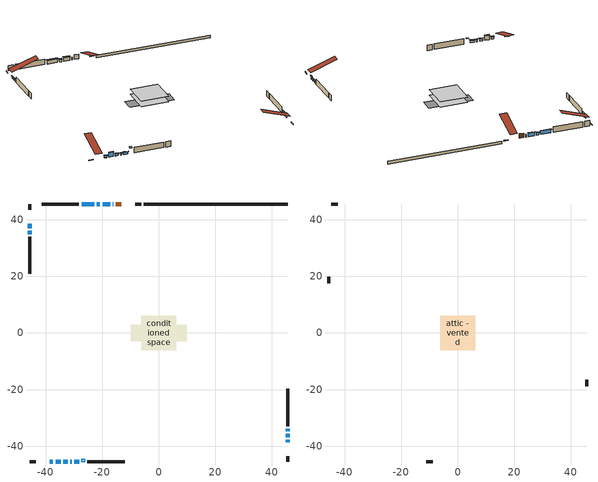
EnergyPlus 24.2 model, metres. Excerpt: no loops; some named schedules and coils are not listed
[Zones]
conditioned space
 floor adiabatic (Floor2 construction): -5.31,-5.31 -5.31,5.31 5.31,5.31 5.31,-5.31 z0.59
 floor adiabatic (AdiabaticFloorConstruction): -6.19,-6.19 -6.19,6.19 6.19,6.19 6.19,-6.19 z0.59
 floor foundation (Slab1 construction): -9.87,-2.86 -9.87,2.86 9.87,2.86 9.87,-2.86 z-0.61
 wall outside (RimJoist1 construction): -6.18,45.65 -8.23,45.65 / -45.65,-45.65 -43.6,-45.65 / -45.65,45.65 -45.65,43.6 / 45.65,-45.65 45.65,-43.6 z0.59:0.89
 wall outside (AdiabaticWallConstruction 1): -13.26,45.65 -15.17,45.65 z0.59:2.62
 wall outside (AdiabaticWallConstruction): -16.1,45.65 -16.31,45.65 z0.59:1.81; -17.23,45.65 -19.87,45.65 z0.59:2.22; -38.58,-45.65 -37.46,-45.65 / -33.77,-45.65 -32.27,-45.65 / -29.91,-45.65 -28.13,-45.65 / 45.65,-36.88 45.65,-35.69 / 45.65,-34.76 45.65,-33.87 z0.59:1.61; -36.53,-45.65 -34.7,-45.65 z0.59:2.62; -31.35,-45.65 -30.83,-45.65 z0.59:1.45; -45.65,38.58 -45.65,37.15 z0.59:1.48; 45.65,-38.58 45.65,-37.81 z0.59:2.06; -45.65,36.23 -45.65,35.03 / -20.8,45.65 -21.92,45.65 z0.59:1.71; -22.85,45.65 -27.32,45.65 z0.59:2.17
 wall outside (Wall1 construction): -28.25,45.65 -41.46,45.65 / -25.31,-45.65 -12.1,-45.65 / -45.65,34.1 -45.65,20.9 / 45.65,-32.94 45.65,-19.74 z0.59:3.03
 wall foundation (FoundationWall1 construction): 45.65,45.65 -5.25,45.65 z-0.61:0.59
 window (WindowConstruction 13): -16.1,45.65 -16.3,45.65 z0.59:1.81
 window (WindowConstruction 5): -17.23,45.65 -19.87,45.65 z0.59:2.21
 window (WindowConstruction 6): -38.58,-45.65 -37.46,-45.65 z0.59:1.6
 window (WindowConstruction 7): -36.53,-45.65 -34.7,-45.65 z0.59:2.62
 window (WindowConstruction 8): -33.77,-45.65 -32.27,-45.65 z0.59:1.6
 window (WindowConstruction 9): -31.35,-45.65 -30.84,-45.65 z0.59:1.45
 window (WindowConstruction 10): -29.91,-45.65 -28.13,-45.65 z0.59:1.6
 window (WindowConstruction 11): -45.65,38.58 -45.65,37.16 z0.59:1.48
 window (WindowConstruction): 45.65,-38.58 45.65,-37.81 z0.59:2.06
 window (WindowConstruction 12): -45.65,36.23 -45.65,35.03 z0.59:1.71
 window (WindowConstruction 1): 45.65,-36.88 45.65,-35.69 z0.59:1.6
 window (WindowConstruction 2): 45.65,-34.76 45.65,-33.87 z0.59:1.6
 window (WindowConstruction 3): -20.8,45.65 -21.92,45.65 z0.59:1.71
 window (WindowConstruction 4): -22.85,45.65 -27.32,45.65 z0.59:2.17
 door (Door): -13.26,45.65 -15.17,45.65 z0.59:2.62
 ceiling adiabatic (AdiabaticFloorConstruction): 6.19,-6.19 6.19,6.19 -6.19,6.19 -6.19,-6.19 z0.59
 roof outside (AdiabaticRoofConstruction): -26.24,-45.65,3.03 -26.24,-44.74,3.33 -27.2,-44.74,3.33 -27.2,-45.65,3.03
 skylight (SkylightConstruction): -26.24,-45.65,3.03 -26.24,-44.74,3.33 -27.2,-44.74,3.33 -27.2,-45.65,3.03
attic - vented
 floor to conditioned space (Floor1 construction Reversed): -6.17,-6.17 -6.17,6.17 6.17,6.17 6.17,-6.17 z3.03
 wall outside (Wall2 construction): -42.39,45.65 -44.72,45.65 / -11.17,-45.65 -8.84,-45.65 / -45.65,19.97 -45.65,17.63 / 45.65,-18.81 45.65,-16.47 z0.59:3.03
 roof outside (Roof1 construction): -12.33,45.65,3.03 -12.33,33.63,7.04 -9.16,33.63,7.04 -9.16,45.65,3.03; -39.5,-45.65,3.03 -39.5,-33.63,7.04 -42.67,-33.63,7.04 -42.67,-45.65,3.03; -45.65,39.5,3.03 -33.63,39.5,7.04 -33.63,42.67,7.04 -45.65,42.67,3.03; 45.65,-39.5,3.03 33.63,-39.5,7.04 33.63,-42.67,7.04 45.65,-42.67,3.03
shading: -20.07,45.65 -17.03,45.65 -17.03,46.06 -20.07,46.06 z2.42; -37.26,-45.65 -38.78,-45.65 -38.78,-46.06 -37.26,-46.06 z1.81; -34.5,-45.65 -36.73,-45.65 -36.73,-46.06 -34.5,-46.06 z2.82; -32.07,-45.65 -33.97,-45.65 -33.97,-46.06 -32.07,-46.06 z1.81; -30.63,-45.65 -31.55,-45.65 -31.55,-46.06 -30.63,-46.06 z1.65; -27.93,-45.65 -30.11,-45.65 -30.11,-46.06 -27.93,-46.06 z1.81; -45.65,36.95 -45.65,38.78 -46.06,38.78 -46.06,36.95 z1.68; 45.65,-37.61 45.65,-38.78 46.06,-38.78 46.06,-37.61 z2.26; -45.65,34.83 -45.65,36.43 -46.06,36.43 -46.06,34.83 z1.91; 45.65,-35.49 45.65,-37.08 46.06,-37.08 46.06,-35.49 z1.81; 45.65,-33.67 45.65,-34.96 46.06,-34.96 46.06,-33.67 z1.81; -22.12,45.65 -20.6,45.65 -20.6,46.06 -22.12,46.06 z1.91; -27.52,45.65 -22.65,45.65 -22.65,46.06 -27.52,46.06 z2.37
[Building]
Building 1: Terrain=Suburbs
[Site:Location]
Comox AP_BC: Latitude {deg}=49.72; Longitude {deg}=-124.9; Time Zone {hr}=-8; Elevation {m}=26; Keep Site Location Information=Yes
[Site:GroundTemperature:Shallow]
7.68431, 6.60511, 6.51868, 7.03082, 9.08677, 11.1331, 12.9072, 14.0311, 14.1265, 13.2125, 11.4836, 9.50004
[Site:WaterMainsTemperature]
Calculation Method=Schedule; Temperature Schedule=mains temperature schedule
[Material] Roughness=Rough; Thermal Absorptance=0.9
Name | Thickness {m} | Conductivity {W/m-K} | Density {kg/m3} | Specific Heat {J/kg-K} | Solar Absorptance | Visible Absorptance
asphalt or fiberglass shingles | 0.00635 | 0.162714 | 1121.4 | 1465.45 | 0.4 | 0.4
asphalt or fiberglass shingles 1 | 0.00635 | 0.162714 | 1121.4 | 1465.45 | 0.7 | 0.7
ceiling loosefill ins | 0.0846667 | 0.0480833 | 16.02 | 1046.75 | 0.7 | 0.7
ceiling stud and cavity | 0.1397 | 0.104666 | 65.682 | 1177.47 | 0.7 | 0.7
concrete 4.0 in. | 0.1016 | 1.803125 | 2242.8 | 837.4 | 0.7 | 0.7
concrete 8.0 in. | 0.2032 | 1.803125 | 2242.8 | 837.4 | 0.7 | 0.7
door material | 0.04445 | 0.053851 | 512.64 | 1214.23 | 0.7 | 0.7
exterior vertical ins | 0.0261155 | 0.029427 | 32.04 | 1214.23 | 0.7 | 0.7
floor covering | 0.0127 | 9.015625 | 54.468 | 1339.84 | 0.6 | 0.6
floor covering 1 | 0.0127 | 0.0433444 | 54.468 | 1339.84 | 0.6 | 0.6
floor rigid ins; roof rigid ins; wall rigid ins 1 | 0.512978 | 0.029427 | 32.04 | 1214.23 | 0.7 | 0.7
floor stud and cavity | 0.0889 | 0.340671 | 50.32683 | 1063.81 | 0.7 | 0.7
floor stud and cavity 1 | 0.1397 | 1.75129 | 37.0049 | 1207.88 | 0.7 | 0.7
furniture material conditioned space 1 | 0.1524 | 0.115458 | 640.8 | 1214.23 | 0.6 | 0.6
gypsum board | 0.0127 | 0.160291 | 801 | 837.4 | 0.6 | 0.6
gypsum board 1 | 0.0127 | 0.160291 | 801 | 837.4 | 0.7 | 0.7
osb sheathing 0.5 in. | 0.0127 | 0.115458 | 512.64 | 1214.23 | 0.7 | 0.7
osb sheathing 0.75 in. | 0.01905 | 0.115458 | 512.64 | 1214.23 | 0.7 | 0.7
rim joist stud and cavity | 0.0508 | 24.0425 | 6.31874 | 1174.65 | 0.6 | 0.6
roof stud and cavity | 0.18415 | 1.78685 | 37.0049 | 1207.88 | 0.6 | 0.6
wall rigid ins | 0.051816 | 0.029427 | 32.04 | 1214.23 | 0.7 | 0.7
wall stud and cavity | 0.1397 | 0.21101 | 139.0536 | 1170.24 | 0.7 | 0.7
wall stud and cavity 1 | 0.0889 | 6.9971 | 50.32683 | 1063.81 | 0.6 | 0.6
wall stud and cavity 2 | 0.0889 | 0.380278 | 52.3479 | 1209.89 | 0.7 | 0.7
wall stud and cavity 3 | 0.0889 | 0.391764 | 83.0341 | 1211.67 | 0.7 | 0.7
wood siding | 0.0254 | 0.102417 | 544.68 | 1172.36 | 0.4 | 0.4
wood siding 1 | 0.00254 | 0.102417 | 544.68 | 1172.36 | 0.4 | 0.4
wood siding 2; wood siding 3; wood siding 4 | 0.0254 | 0.102417 | 544.68 | 1172.36 | 0.7 | 0.7
[WindowMaterial:SimpleGlazingSystem]
Name | U-Factor {W/m2-K} | Solar Heat Gain Coefficient
SkylightMaterial | 3.33851 | 0.6711
WindowMaterial | 4.51855 | 0.63
WindowMaterial 1 | 4.584985 | 0.66
WindowMaterial 10 | 4.269856 | 0.68
WindowMaterial 11 | 5.20275 | 0.63
WindowMaterial 12 | 4.52082 | 0.66
WindowMaterial 13 | 3.026374 | 0.54
WindowMaterial 2 | 4.851851 | 0.65
WindowMaterial 3 | 4.58669 | 0.66
WindowMaterial 4 | 3.614047 | 0.7
WindowMaterial 5 | 2.2042 | 0.56
WindowMaterial 6 | 4.23181 | 0.65
WindowMaterial 7 | 4.21762 | 0.68
WindowMaterial 8 | 4.38966 | 0.67
WindowMaterial 9 | 5.20843 | 0.62
[Construction]
AdiabaticFloorConstruction: floor stud and cavity 1, floor rigid ins, osb sheathing 0.75 in., floor covering 1
AdiabaticRoofConstruction: asphalt or fiberglass shingles 1, roof rigid ins, osb sheathing 0.75 in., roof stud and cavity
AdiabaticWallConstruction: wood siding 3, wall rigid ins 1, wall stud and cavity 2, gypsum board
AdiabaticWallConstruction 1: wood siding 4, wall rigid ins 1, wall stud and cavity 2, gypsum board
Door: door material
Floor1 construction Reversed: gypsum board, ceiling stud and cavity, ceiling loosefill ins
Floor2 construction: floor stud and cavity, floor covering
FoundationWall1 construction: concrete 8.0 in., gypsum board 1
furniture construction conditioned space 1: furniture material conditioned space 1
PartitionWallConstruction: gypsum board, wall stud and cavity 3, gypsum board
RimJoist1 construction: wood siding 2, rim joist stud and cavity
Roof1 construction: asphalt or fiberglass shingles
SkylightConstruction: SkylightMaterial
Slab1 construction: concrete 4.0 in.
Wall1 construction: wood siding, wall rigid ins, osb sheathing 0.5 in., wall stud and cavity, gypsum board
Wall2 construction: wood siding 1, wall stud and cavity 1
WindowConstruction: WindowMaterial
WindowConstruction 1: WindowMaterial 1
WindowConstruction 10: WindowMaterial 10
WindowConstruction 11: WindowMaterial 11
WindowConstruction 12: WindowMaterial 12
WindowConstruction 13: WindowMaterial 13
WindowConstruction 2: WindowMaterial 2
WindowConstruction 3: WindowMaterial 3
WindowConstruction 4: WindowMaterial 4
WindowConstruction 5: WindowMaterial 5
WindowConstruction 6: WindowMaterial 6
WindowConstruction 7: WindowMaterial 7
WindowConstruction 8: WindowMaterial 8
WindowConstruction 9: WindowMaterial 9
[Zone] Multiplier=1; Part of Total Floor Area=Yes
Name | Volume {m3}
attic - vented | 99.9394
conditioned space | 592.2
[Space]
Name | Zone | Volume {m3}
attic - vented 1 | attic - vented | 99.9394
conditioned space 1 | conditioned space | 592.2
[ZoneInfiltration:EffectiveLeakageArea]
infil attic - vented 1: Zone or Space=attic - vented 1; Schedule=Always On Discrete; Effective Air Leakage Area {cm2}=6525.9; Stack Coefficient=0.000448199; Wind Coefficient=1.43039e-05
[ZoneMixing]
whole house fan mix: Zone or Space=attic - vented; Schedule=Always On Continuous; Design Flow Rate Calculation Method=Flow/Zone; Design Flow Rate {m3/s}=0; Source Zone or Space=conditioned space
[SurfaceProperty:ExposedFoundationPerimeter]
Slab1: Exposed Perimeter Calculation Method=TotalExposedPerimeter; Total Exposed Perimeter {m}=50.903
[InternalMass] Zone or ZoneList=conditioned space; Space or SpaceList=conditioned space 1
Name | Construction | Surface Area {m2}
furniture mass conditioned space 1 | furniture construction conditioned space 1 | 151.592
partition wall mass | PartitionWallConstruction | 266.1
[Lights]
interior lighting: Zone or ZoneList or Space or SpaceList=conditioned space 1; Schedule=interior lighting schedule; Design Level Calculation Method=LightingLevel; Lighting Level {W}=343.2; Return Air Fraction=0; Fraction Radiant=0.6; Fraction Visible=0.2; Fraction Replaceable=1
[People]
occupants: Zone or ZoneList or Space or SpaceList=conditioned space 1; Number of People Schedule=occupants schedule; Number of People Calculation Method=People; Number of People=3; Fraction Radiant=0.314171; Sensible Heat Fraction=0.56303; Activity Level Schedule=occupants activity schedule; Carbon Dioxide Generation Rate {m3/s-W}=0; Enable ASHRAE 55 Comfort Warnings=No; Mean Radiant Temperature Calculation Type=EnclosureAveraged
[ElectricEquipment] Zone or ZoneList or Space or SpaceList=conditioned space 1; Design Level Calculation Method=EquipmentLevel
Name | Schedule | Design Level {W} | Fraction Latent | Fraction Radiant | Fraction Lost
clothes dryer | clothes dryer schedule | 140.772 | 0.015 | 0.081 | 0.85
clothes washer | clothes washer schedule | 32.1985 | 0.03 | 0.162 | 0.7
cooking range | cooking range schedule | 215.147 | 0.08 | 0.432 | 0.2
dishwasher | dishwasher schedule | 66.8632 | 0.3 | 0.18 | 0.4
fridge | fridge schedule | 72.9452 | 0 | 0.6 | 0
mech vent bath fan 0 | mech vent bath fan 0 schedule | 50.2 | 0 | 0 | 1
mech vent bath fan 1 | mech vent bath fan 1 schedule | 50.2 | 0 | 0 | 1
mech vent house fan | mech vent house fan schedule | 0 | 0 | 0 | 1
mech vent house fan cfis | mech vent house fan cfis schedule | 0 | 0 | 0 | 0
mech vent range fan 0 | mech vent range fan 0 schedule | 57 | 0 | 0 | 1
misc plug loads | misc plug loads schedule | 494.7 | 0.045 | 0.513 | 0.1
whole house fan | Always On Discrete | 0 | 0 | 0 | 1
[OtherEquipment] Zone or ZoneList or Space or SpaceList=conditioned space 1; Design Level Calculation Method=EquipmentLevel
Name | Fuel Type | Schedule | Design Level {W} | Fraction Latent | Fraction Radiant | Fraction Lost
clothes dryer 1 | Electricity | clothes dryer schedule | 0 | 0.015 | 0.081 | 0.85
cooking range 1 | Electricity | cooking range schedule | 0 | 0.08 | 0.432 | 0.2
general water use latent | None | general water use schedule | 62.594 | 1 | 0 | 0
general water use sensible | None | general water use schedule | -61.6891 | 0 | 0.6 | 0
mech vent house fan latent load | None | Always On Discrete | 0 | 1 | 0 | 0
mech vent house fan sensible load | None | Always On Discrete | 0 | 0 | 0 | 0
water heater energy adjustment1 | Electricity | Always On Discrete | 0.01 | 0 | 0 | 1
[ZoneInfiltration:DesignFlowRate] Zone or ZoneList or Space or SpaceList=conditioned space 1; Schedule=Always On Discrete; Design Flow Rate Calculation Method=Flow/Zone; Design Flow Rate {m3/s}=0
infil flow; natural vent flow; whole house fan flow
[ZoneControl:Thermostat]
conditioned space Thermostat: Zone or ZoneList=conditioned space; Control Type Schedule=conditioned space Thermostat Schedule; Control 1=conditioned space temperature setpoint; Temperature Difference Between Cutout And Setpoint {deltaC}=0
[ThermostatSetpoint:DualSetpoint]
conditioned space temperature setpoint: Heating Setpoint Temperature Schedule=heating setpoint; Cooling Setpoint Temperature Schedule=cooling setpoint
[AirLoopHVAC:UnitarySystem]
unit heater unitary system: Control Type=Load; Controlling Zone or Thermostat Location=conditioned space; Dehumidification Control Type=None; Availability Schedule=Always On Discrete; Supply Fan=unit heater supply fan; Fan Placement=BlowThrough; Supply Air Fan Operating Mode Schedule=unit heater auto fan schedule; Heating Coil=unit heater htg coil; DX Heating Coil Sizing Ratio=1; Use DOAS DX Cooling Coil=No; Minimum Supply Air Temperature {C}=2; Latent Load Control=SensibleOnlyLoadControl; Cooling Supply Air Flow Rate Method=None; Heating Supply Air Flow Rate Method=SupplyAirFlowRate; Heating Supply Air Flow Rate {m3/s}=0.00141584; No Load Supply Air Flow Rate Method=SupplyAirFlowRate; No Load Supply Air Flow Rate {m3/s}=0; No Load Supply Air Flow Rate Control Set To Low Speed=Yes; Maximum Supply Air Temperature {C}=48.8889; Maximum Outdoor Dry-Bulb Temperature for Supplemental Heater Operation {C}=21; Ancillary On-Cycle Electric Power {W}=0; Ancillary Off-Cycle Electric Power {W}=0
[Zone equipment]
conditioned space: electric baseboard, unit heater unitary system
[Foundation:Kiva]
Foundation Kiva 1: Initial Indoor Air Temperature {C}=18; Wall Height Above Grade {m}=0.590001; Wall Depth Below Slab {m}=0.2032; Custom Block Material Name 1=exterior vertical ins; Custom Block Depth 1 {m}=1.2; Custom Block X Position 1 {m}=0.2159; Custom Block Z Position 1 {m}=0
[Foundation:Kiva:Settings]
Soil Conductivity {W/m-K}=0.849921; Soil Density {kg/m3}=1842.3; Soil Specific Heat {J/kg-K}=418.7; Ground Solar Absorptivity=0.9; Ground Thermal Absorptivity=0.9; Ground Surface Roughness {m}=0.03; Far-Field Width {m}=40; Deep-Ground Boundary Condition=ZeroFlux; Deep-Ground Depth {m}=40; Minimum Cell Dimension {m}=0.2; Maximum Cell Growth Coefficient=3; Simulation Timestep=Timestep
[Exterior:Lights]
exterior lighting: Schedule=exterior lighting schedule; Design Level {W}=75.6
[EnergyManagementSystem:Sensor] Output:Variable or Output:Meter Index Key=conditioned space
Name | Output:Variable or Output:Meter
conditioned_space_clg_unmet_s | Zone Cooling Setpoint Not Met Time
conditioned_space_htg_unmet_s | Zone Heating Setpoint Not Met Time
fridge_tin_s; tin_s; tin_s_1 | Zone Mean Air Temperature
tout_s | Zone Outdoor Air Drybulb Temperature
win_s | Zone Air Humidity Ratio
[Schedule:Constant]
Name | Hourly Value
Always On Continuous; mech vent house fan schedule; mech vent house fan cfis schedule; Always On Discrete | 1
occupants activity schedule | 117.228
fridge schedule; unit heater auto fan schedule | 0
[Schedule:Week:Daily]
interior lighting schedule Week Rule - Jan1-Jan27: interior lighting schedule day, interior lighting schedule day, interior lighting schedule day, interior lighting schedule day, interior lighting schedule day, interior lighting schedule day, interior lighting schedule day, interior lighting schedule default day, interior lighting schedule default day, interior lighting schedule default day, interior lighting schedule default day, interior lighting schedule default day
interior lighting schedule Week Rule - Jan28-Feb3: interior lighting schedule day, interior lighting schedule day, interior lighting schedule day, interior lighting schedule day, interior lighting schedule day 1, interior lighting schedule day 1, interior lighting schedule day 1, interior lighting schedule default day, interior lighting schedule default day, interior lighting schedule default day, interior lighting schedule default day, interior lighting schedule default day
interior lighting schedule Week Rule - Feb4-Feb24: interior lighting schedule day 1, interior lighting schedule day 1, interior lighting schedule day 1, interior lighting schedule day 1, interior lighting schedule day 1, interior lighting schedule day 1, interior lighting schedule day 1, interior lighting schedule default day, interior lighting schedule default day, interior lighting schedule default day, interior lighting schedule default day, interior lighting schedule default day
interior lighting schedule Week Rule - Feb25-Mar3: interior lighting schedule day 1, interior lighting schedule day 1, interior lighting schedule day 1, interior lighting schedule day 1, interior lighting schedule day 2, interior lighting schedule day 2, interior lighting schedule day 2, interior lighting schedule default day, interior lighting schedule default day, interior lighting schedule default day, interior lighting schedule default day, interior lighting schedule default day
interior lighting schedule Week Rule - Mar4-Mar31: interior lighting schedule day 2, interior lighting schedule day 2, interior lighting schedule day 2, interior lighting schedule day 2, interior lighting schedule day 2, interior lighting schedule day 2, interior lighting schedule day 2, interior lighting schedule default day, interior lighting schedule default day, interior lighting schedule default day, interior lighting schedule default day, interior lighting schedule default day
interior lighting schedule Week Rule - Apr1-Apr28: interior lighting schedule day 3, interior lighting schedule day 3, interior lighting schedule day 3, interior lighting schedule day 3, interior lighting schedule day 3, interior lighting schedule day 3, interior lighting schedule day 3, interior lighting schedule default day, interior lighting schedule default day, interior lighting schedule default day, interior lighting schedule default day, interior lighting schedule default day
interior lighting schedule Week Rule - Apr29-May5: interior lighting schedule day 3, interior lighting schedule day 3, interior lighting schedule day 4, interior lighting schedule day 4, interior lighting schedule day 4, interior lighting schedule day 4, interior lighting schedule day 4, interior lighting schedule default day, interior lighting schedule default day, interior lighting schedule default day, interior lighting schedule default day, interior lighting schedule default day
interior lighting schedule Week Rule - May6-May26: interior lighting schedule day 4, interior lighting schedule day 4, interior lighting schedule day 4, interior lighting schedule day 4, interior lighting schedule day 4, interior lighting schedule day 4, interior lighting schedule day 4, interior lighting schedule default day, interior lighting schedule default day, interior lighting schedule default day, interior lighting schedule default day, interior lighting schedule default day
interior lighting schedule Week Rule - May27-Jun2: interior lighting schedule day 4, interior lighting schedule day 4, interior lighting schedule day 4, interior lighting schedule day 4, interior lighting schedule day 4, interior lighting schedule day 5, interior lighting schedule day 5, interior lighting schedule default day, interior lighting schedule default day, interior lighting schedule default day, interior lighting schedule default day, interior lighting schedule default day
interior lighting schedule Week Rule - Jun3-Jun30: interior lighting schedule day 5, interior lighting schedule day 5, interior lighting schedule day 5, interior lighting schedule day 5, interior lighting schedule day 5, interior lighting schedule day 5, interior lighting schedule day 5, interior lighting schedule default day, interior lighting schedule default day, interior lighting schedule default day, interior lighting schedule default day, interior lighting schedule default day
interior lighting schedule Week Rule - Jul1-Jul28: interior lighting schedule day 6, interior lighting schedule day 6, interior lighting schedule day 6, interior lighting schedule day 6, interior lighting schedule day 6, interior lighting schedule day 6, interior lighting schedule day 6, interior lighting schedule default day, interior lighting schedule default day, interior lighting schedule default day, interior lighting schedule default day, interior lighting schedule default day
interior lighting schedule Week Rule - Jul29-Aug4: interior lighting schedule day 6, interior lighting schedule day 6, interior lighting schedule day 6, interior lighting schedule day 7, interior lighting schedule day 7, interior lighting schedule day 7, interior lighting schedule day 7, interior lighting schedule default day, interior lighting schedule default day, interior lighting schedule default day, interior lighting schedule default day, interior lighting schedule default day
interior lighting schedule Week Rule - Aug5-Aug25: interior lighting schedule day 7, interior lighting schedule day 7, interior lighting schedule day 7, interior lighting schedule day 7, interior lighting schedule day 7, interior lighting schedule day 7, interior lighting schedule day 7, interior lighting schedule default day, interior lighting schedule default day, interior lighting schedule default day, interior lighting schedule default day, interior lighting schedule default day
interior lighting schedule Week Rule - Aug26-Sep1: interior lighting schedule day 7, interior lighting schedule day 7, interior lighting schedule day 7, interior lighting schedule day 7, interior lighting schedule day 7, interior lighting schedule day 7, interior lighting schedule day 8, interior lighting schedule default day, interior lighting schedule default day, interior lighting schedule default day, interior lighting schedule default day, interior lighting schedule default day
interior lighting schedule Week Rule - Sep2-Sep29: interior lighting schedule day 8, interior lighting schedule day 8, interior lighting schedule day 8, interior lighting schedule day 8, interior lighting schedule day 8, interior lighting schedule day 8, interior lighting schedule day 8, interior lighting schedule default day, interior lighting schedule default day, interior lighting schedule default day, interior lighting schedule default day, interior lighting schedule default day
interior lighting schedule Week Rule - Sep30-Oct6: interior lighting schedule day 8, interior lighting schedule day 9, interior lighting schedule day 9, interior lighting schedule day 9, interior lighting schedule day 9, interior lighting schedule day 9, interior lighting schedule day 9, interior lighting schedule default day, interior lighting schedule default day, interior lighting schedule default day, interior lighting schedule default day, interior lighting schedule default day
interior lighting schedule Week Rule - Oct7-Oct27: interior lighting schedule day 9, interior lighting schedule day 9, interior lighting schedule day 9, interior lighting schedule day 9, interior lighting schedule day 9, interior lighting schedule day 9, interior lighting schedule day 9, interior lighting schedule default day, interior lighting schedule default day, interior lighting schedule default day, interior lighting schedule default day, interior lighting schedule default day
interior lighting schedule Week Rule - Oct28-Nov3: interior lighting schedule day 9, interior lighting schedule day 9, interior lighting schedule day 9, interior lighting schedule day 9, interior lighting schedule day 10, interior lighting schedule day 10, interior lighting schedule day 10, interior lighting schedule default day, interior lighting schedule default day, interior lighting schedule default day, interior lighting schedule default day, interior lighting schedule default day
interior lighting schedule Week Rule - Nov4-Nov24: interior lighting schedule day 10, interior lighting schedule day 10, interior lighting schedule day 10, interior lighting schedule day 10, interior lighting schedule day 10, interior lighting schedule day 10, interior lighting schedule day 10, interior lighting schedule default day, interior lighting schedule default day, interior lighting schedule default day, interior lighting schedule default day, interior lighting schedule default day
interior lighting schedule Week Rule - Nov25-Dec1: interior lighting schedule day 10, interior lighting schedule day 10, interior lighting schedule day 10, interior lighting schedule day 10, interior lighting schedule day 10, interior lighting schedule day 10, interior lighting schedule day 11, interior lighting schedule default day, interior lighting schedule default day, interior lighting schedule default day, interior lighting schedule default day, interior lighting schedule default day
interior lighting schedule Week Rule - Dec2-Dec31: interior lighting schedule day 11, interior lighting schedule day 11, interior lighting schedule day 11, interior lighting schedule day 11, interior lighting schedule day 11, interior lighting schedule day 11, interior lighting schedule day 11, interior lighting schedule default day, interior lighting schedule default day, interior lighting schedule default day, interior lighting schedule default day, interior lighting schedule default day
occupants schedule Week Rule - Jan1-Dec31: occupants schedule day, occupants schedule day, occupants schedule day, occupants schedule day, occupants schedule day, occupants schedule day, occupants schedule day, occupants schedule default day, occupants schedule default day, occupants schedule default day, occupants schedule default day, occupants schedule default day
clothes dryer schedule Week Rule - Jan1-Dec31: clothes dryer schedule day, clothes dryer schedule day, clothes dryer schedule day, clothes dryer schedule day, clothes dryer schedule day, clothes dryer schedule day, clothes dryer schedule day, clothes dryer schedule default day, clothes dryer schedule default day, clothes dryer schedule default day, clothes dryer schedule default day, clothes dryer schedule default day
clothes washer schedule Week Rule - Jan1-Dec31: clothes washer schedule day, clothes washer schedule day, clothes washer schedule day, clothes washer schedule day, clothes washer schedule day, clothes washer schedule day, clothes washer schedule day, clothes washer schedule default day, clothes washer schedule default day, clothes washer schedule default day, clothes washer schedule default day, clothes washer schedule default day
cooking range schedule Week Rule - Jan1-Dec31: cooking range schedule day, cooking range schedule day, cooking range schedule day, cooking range schedule day, cooking range schedule day, cooking range schedule day, cooking range schedule day, cooking range schedule default day, cooking range schedule default day, cooking range schedule default day, cooking range schedule default day, cooking range schedule default day
dishwasher schedule Week Rule - Jan1-Dec31: dishwasher schedule day, dishwasher schedule day, dishwasher schedule day, dishwasher schedule day, dishwasher schedule day, dishwasher schedule day, dishwasher schedule day, dishwasher schedule default day, dishwasher schedule default day, dishwasher schedule default day, dishwasher schedule default day, dishwasher schedule default day
mech vent bath fan 0 schedule Week Rule - Jan1-Dec31: mech vent bath fan 0 schedule day, mech vent bath fan 0 schedule day, mech vent bath fan 0 schedule day, mech vent bath fan 0 schedule day, mech vent bath fan 0 schedule day, mech vent bath fan 0 schedule day, mech vent bath fan 0 schedule day, mech vent bath fan 0 schedule default day, mech vent bath fan 0 schedule default day, mech vent bath fan 0 schedule default day, mech vent bath fan 0 schedule default day, mech vent bath fan 0 schedule default day
mech vent bath fan 1 schedule Week Rule - Jan1-Dec31: mech vent bath fan 1 schedule day, mech vent bath fan 1 schedule day, mech vent bath fan 1 schedule day, mech vent bath fan 1 schedule day, mech vent bath fan 1 schedule day, mech vent bath fan 1 schedule day, mech vent bath fan 1 schedule day, mech vent bath fan 1 schedule default day, mech vent bath fan 1 schedule default day, mech vent bath fan 1 schedule default day, mech vent bath fan 1 schedule default day, mech vent bath fan 1 schedule default day
mech vent range fan 0 schedule Week Rule - Jan1-Dec31: mech vent range fan 0 schedule day, mech vent range fan 0 schedule day, mech vent range fan 0 schedule day, mech vent range fan 0 schedule day, mech vent range fan 0 schedule day, mech vent range fan 0 schedule day, mech vent range fan 0 schedule day, mech vent range fan 0 schedule default day, mech vent range fan 0 schedule default day, mech vent range fan 0 schedule default day, mech vent range fan 0 schedule default day, mech vent range fan 0 schedule default day
misc plug loads schedule Week Rule - Jan1-Dec31: misc plug loads schedule day, misc plug loads schedule day, misc plug loads schedule day, misc plug loads schedule day, misc plug loads schedule day, misc plug loads schedule day, misc plug loads schedule day, misc plug loads schedule default day, misc plug loads schedule default day, misc plug loads schedule default day, misc plug loads schedule default day, misc plug loads schedule default day
general water use schedule Week Rule - Jan1-Dec31: general water use schedule day, general water use schedule day, general water use schedule day, general water use schedule day, general water use schedule day, general water use schedule day, general water use schedule day, general water use schedule default day, general water use schedule default day, general water use schedule default day, general water use schedule default day, general water use schedule default day
exterior lighting schedule Week Rule - Jan1-Jan27: exterior lighting schedule day, exterior lighting schedule day, exterior lighting schedule day, exterior lighting schedule day, exterior lighting schedule day, exterior lighting schedule day, exterior lighting schedule day, exterior lighting schedule default day, exterior lighting schedule default day, exterior lighting schedule default day, exterior lighting schedule default day, exterior lighting schedule default day
exterior lighting schedule Week Rule - Jan28-Feb3: exterior lighting schedule day, exterior lighting schedule day, exterior lighting schedule day, exterior lighting schedule day, exterior lighting schedule day 1, exterior lighting schedule day 1, exterior lighting schedule day 1, exterior lighting schedule default day, exterior lighting schedule default day, exterior lighting schedule default day, exterior lighting schedule default day, exterior lighting schedule default day
exterior lighting schedule Week Rule - Feb4-Feb24: exterior lighting schedule day 1, exterior lighting schedule day 1, exterior lighting schedule day 1, exterior lighting schedule day 1, exterior lighting schedule day 1, exterior lighting schedule day 1, exterior lighting schedule day 1, exterior lighting schedule default day, exterior lighting schedule default day, exterior lighting schedule default day, exterior lighting schedule default day, exterior lighting schedule default day
exterior lighting schedule Week Rule - Feb25-Mar3: exterior lighting schedule day 1, exterior lighting schedule day 1, exterior lighting schedule day 1, exterior lighting schedule day 1, exterior lighting schedule day 2, exterior lighting schedule day 2, exterior lighting schedule day 2, exterior lighting schedule default day, exterior lighting schedule default day, exterior lighting schedule default day, exterior lighting schedule default day, exterior lighting schedule default day
exterior lighting schedule Week Rule - Mar4-Mar31: exterior lighting schedule day 2, exterior lighting schedule day 2, exterior lighting schedule day 2, exterior lighting schedule day 2, exterior lighting schedule day 2, exterior lighting schedule day 2, exterior lighting schedule day 2, exterior lighting schedule default day, exterior lighting schedule default day, exterior lighting schedule default day, exterior lighting schedule default day, exterior lighting schedule default day
exterior lighting schedule Week Rule - Apr1-Apr28: exterior lighting schedule day 3, exterior lighting schedule day 3, exterior lighting schedule day 3, exterior lighting schedule day 3, exterior lighting schedule day 3, exterior lighting schedule day 3, exterior lighting schedule day 3, exterior lighting schedule default day, exterior lighting schedule default day, exterior lighting schedule default day, exterior lighting schedule default day, exterior lighting schedule default day
exterior lighting schedule Week Rule - Apr29-May5: exterior lighting schedule day 3, exterior lighting schedule day 3, exterior lighting schedule day 4, exterior lighting schedule day 4, exterior lighting schedule day 4, exterior lighting schedule day 4, exterior lighting schedule day 4, exterior lighting schedule default day, exterior lighting schedule default day, exterior lighting schedule default day, exterior lighting schedule default day, exterior lighting schedule default day
exterior lighting schedule Week Rule - May6-May26: exterior lighting schedule day 4, exterior lighting schedule day 4, exterior lighting schedule day 4, exterior lighting schedule day 4, exterior lighting schedule day 4, exterior lighting schedule day 4, exterior lighting schedule day 4, exterior lighting schedule default day, exterior lighting schedule default day, exterior lighting schedule default day, exterior lighting schedule default day, exterior lighting schedule default day
exterior lighting schedule Week Rule - May27-Jun2: exterior lighting schedule day 4, exterior lighting schedule day 4, exterior lighting schedule day 4, exterior lighting schedule day 4, exterior lighting schedule day 4, exterior lighting schedule day 5, exterior lighting schedule day 5, exterior lighting schedule default day, exterior lighting schedule default day, exterior lighting schedule default day, exterior lighting schedule default day, exterior lighting schedule default day
[Schedule:Year]
interior lighting schedule: interior lighting schedule Week Rule - Jan1-Jan27, 1, 1, 1, 27, interior lighting schedule Week Rule - Jan28-Feb3, 1, 28, 2, 3, interior lighting schedule Week Rule - Feb4-Feb24, 2, 4, 2, 24, interior lighting schedule Week Rule - Feb25-Mar3, 2, 25, 3, 3, interior lighting schedule Week Rule - Mar4-Mar31, 3, 4, 3, 31, interior lighting schedule Week Rule - Apr1-Apr28, 4, 1, 4, 28, interior lighting schedule Week Rule - Apr29-May5, 4, 29, 5, 5, interior lighting schedule Week Rule - May6-May26, 5, 6, 5, 26, interior lighting schedule Week Rule - May27-Jun2, 5, 27, 6, 2, interior lighting schedule Week Rule - Jun3-Jun30, 6, 3, 6, 30, interior lighting schedule Week Rule - Jul1-Jul28, 7, 1, 7, 28, interior lighting schedule Week Rule - Jul29-Aug4, 7, 29, 8, 4, interior lighting schedule Week Rule - Aug5-Aug25, 8, 5, 8, 25, interior lighting schedule Week Rule - Aug26-Sep1, 8, 26, 9, 1, interior lighting schedule Week Rule - Sep2-Sep29, 9, 2, 9, 29, interior lighting schedule Week Rule - Sep30-Oct6, 9, 30, 10, 6, interior lighting schedule Week Rule - Oct7-Oct27, 10, 7, 10, 27, interior lighting schedule Week Rule - Oct28-Nov3, 10, 28, 11, 3, interior lighting schedule Week Rule - Nov4-Nov24, 11, 4, 11, 24, interior lighting schedule Week Rule - Nov25-Dec1, 11, 25, 12, 1, interior lighting schedule Week Rule - Dec2-Dec31, 12, 2, 12, 31
occupants schedule: occupants schedule Week Rule - Jan1-Dec31, 1, 1, 12, 31
clothes dryer schedule: clothes dryer schedule Week Rule - Jan1-Dec31, 1, 1, 12, 31
clothes washer schedule: clothes washer schedule Week Rule - Jan1-Dec31, 1, 1, 12, 31
cooking range schedule: cooking range schedule Week Rule - Jan1-Dec31, 1, 1, 12, 31
dishwasher schedule: dishwasher schedule Week Rule - Jan1-Dec31, 1, 1, 12, 31
mech vent bath fan 0 schedule: mech vent bath fan 0 schedule Week Rule - Jan1-Dec31, 1, 1, 12, 31
mech vent bath fan 1 schedule: mech vent bath fan 1 schedule Week Rule - Jan1-Dec31, 1, 1, 12, 31
mech vent range fan 0 schedule: mech vent range fan 0 schedule Week Rule - Jan1-Dec31, 1, 1, 12, 31
misc plug loads schedule: misc plug loads schedule Week Rule - Jan1-Dec31, 1, 1, 12, 31
general water use schedule: general water use schedule Week Rule - Jan1-Dec31, 1, 1, 12, 31
exterior lighting schedule: exterior lighting schedule Week Rule - Jan1-Jan27, 1, 1, 1, 27, exterior lighting schedule Week Rule - Jan28-Feb3, 1, 28, 2, 3, exterior lighting schedule Week Rule - Feb4-Feb24, 2, 4, 2, 24, exterior lighting schedule Week Rule - Feb25-Mar3, 2, 25, 3, 3, exterior lighting schedule Week Rule - Mar4-Mar31, 3, 4, 3, 31, exterior lighting schedule Week Rule - Apr1-Apr28, 4, 1, 4, 28, exterior lighting schedule Week Rule - Apr29-May5, 4, 29, 5, 5, exterior lighting schedule Week Rule - May6-May26, 5, 6, 5, 26, exterior lighting schedule Week Rule - May27-Jun2, 5, 27, 6, 2, exterior lighting schedule Week Rule - Jun3-Jun30, 6, 3, 6, 30, exterior lighting schedule Week Rule - Jul1-Jul28, 7, 1, 7, 28, exterior lighting schedule Week Rule - Jul29-Aug4, 7, 29, 8, 4, exterior lighting schedule Week Rule - Aug5-Aug25, 8, 5, 8, 25, exterior lighting schedule Week Rule - Aug26-Sep1, 8, 26, 9, 1, exterior lighting schedule Week Rule - Sep2-Sep29, 9, 2, 9, 29, exterior lighting schedule Week Rule - Sep30-Oct6, 9, 30, 10, 6, exterior lighting schedule Week Rule - Oct7-Oct27, 10, 7, 10, 27, exterior lighting schedule Week Rule - Oct28-Nov3, 10, 28, 11, 3, exterior lighting schedule Week Rule - Nov4-Nov24, 11, 4, 11, 24, exterior lighting schedule Week Rule - Nov25-Dec1, 11, 25, 12, 1, exterior lighting schedule Week Rule - Dec2-Dec31, 12, 2, 12, 31
[Schedule:Compact]
conditioned space Thermostat Schedule: Through: 12/31, For: AllDays, Until: 24:00, 4
mains temperature schedule: Through: 01/01, For: AllDays, Until: 24:00, 11.0622, Through: 01/02, For: AllDays, Until: 24:00, 11.025, Through: 01/03, For: AllDays, Until: 24:00, 10.9883, Through: 01/04, For: AllDays, Until: 24:00, 10.9522, Through: 01/05, For: AllDays, Until: 24:00, 10.9172, Through: 01/06, For: AllDays, Until: 24:00, 10.8828, Through: 01/07, For: AllDays, Until: 24:00, 10.8494, Through: 01/08, For: AllDays, Until: 24:00, 10.8167, Through: 01/09, For: AllDays, Until: 24:00, 10.7844, Through: 01/10, For: AllDays, Until: 24:00, 10.7533, Through: 01/11, For: AllDays, Until: 24:00, 10.7228, Through: 01/12, For: AllDays, Until: 24:00, 10.6933, Through: 01/13, For: AllDays, Until: 24:00, 10.6644, Through: 01/14, For: AllDays, Until: 24:00, 10.6367, Through: 01/15, For: AllDays, Until: 24:00, 10.6094, Through: 01/16, For: AllDays, Until: 24:00, 10.5833, Through: 01/17, For: AllDays, Until: 24:00, 10.5578, Through: 01/18, For: AllDays, Until: 24:00, 10.5333, Through: 01/19, For: AllDays, Until: 24:00, 10.51, Through: 01/20, For: AllDays, Until: 24:00, 10.4872, Through: 01/21, For: AllDays, Until: 24:00, 10.465, Through: 01/22, For: AllDays, Until: 24:00, 10.4439, Through: 01/23, For: AllDays, Until: 24:00, 10.4239, Through: 01/24, For: AllDays, Until: 24:00, 10.405, Through: 01/25, For: AllDays, Until: 24:00, 10.3867, Through: 01/26, For: AllDays, Until: 24:00, 10.3694, Through: 01/27, For: AllDays, Until: 24:00, 10.3528, Through: 01/28, For: AllDays, Until: 24:00, 10.3372, Through: 01/29, For: AllDays, Until: 24:00, 10.3228, Through: 01/30, For: AllDays, Until: 24:00, 10.3094, Through: 01/31, For: AllDays, Until: 24:00, 10.2967, Through: 02/01, For: AllDays, Until: 24:00, 10.285, Through: 02/02, For: AllDays, Until: 24:00, 10.2739, Through: 02/03, For: AllDays, Until: 24:00, 10.2644, Through: 02/04, For: AllDays, Until: 24:00, 10.2556, Through: 02/05, For: AllDays, Until: 24:00, 10.2472, Through: 02/06, For: AllDays, Until: 24:00, 10.2406, Through: 02/07, For: AllDays, Until: 24:00, 10.2344, Through: 02/08, For: AllDays, Until: 24:00, 10.2294, Through: 02/09, For: AllDays, Until: 24:00, 10.225, Through: 02/10, For: AllDays, Until: 24:00, 10.2222, Through: 02/11, For: AllDays, Until: 24:00, 10.22, Through: 02/12, For: AllDays, Until: 24:00, 10.2189, Through: 02/13, For: AllDays, Until: 24:00, 10.2183, Through: 02/14, For: AllDays, Until: 24:00, 10.2194, Through: 02/15, For: AllDays, Until: 24:00, 10.2211, Through: 02/16, For: AllDays, Until: 24:00, 10.2239, Through: 02/17, For: AllDays, Until: 24:00, 10.2272, Through: 02/18, For: AllDays, Until: 24:00, 10.2322, Through: 02/19, For: AllDays, Until: 24:00, 10.2378, Through: 02/20, For: AllDays, Until: 24:00, 10.2439, Through: 02/21, For: AllDays, Until: 24:00, 10.2517, Through: 02/22, For: AllDays, Until: 24:00, 10.26, Through: 02/23, For: AllDays, Until: 24:00, 10.2694, Through: 02/24, For: AllDays, Until: 24:00, 10.28, Through: 02/25, For: AllDays, Until: 24:00, 10.2911, Through: 02/26, For: AllDays, Until: 24:00, 10.3033, Through: 02/27, For: AllDays, Until: 24:00, 10.3167, Through: 02/28, For: AllDays, Until: 24:00, 10.3306, Through: 03/01, For: AllDays, Until: 24:00, 10.3456, Through: 03/02, For: AllDays, Until: 24:00, 10.3617, Through: 03/03, For: AllDays, Until: 24:00, 10.3783, Through: 03/04, For: AllDays, Until: 24:00, 10.3961, Through: 03/05, For: AllDays, Until: 24:00, 10.415, Through: 03/06, For: AllDays, Until: 24:00, 10.435, Through: 03/07, For: AllDays, Until: 24:00, 10.4556, Through: 03/08, For: AllDays, Until: 24:00, 10.4767, Through: 03/09, For: AllDays, Until: 24:00, 10.4989, Through: 03/10, For: AllDays, Until: 24:00, 10.5222, Through: 03/11, For: AllDays, Until: 24:00, 10.5467, Through: 03/12, For: AllDays, Until: 24:00, 10.5717, Through: 03/13, For: AllDays, Until: 24:00, 10.5972, Through: 03/14, For: AllDays, Until: 24:00, 10.6239, Through: 03/15, For: AllDays, Until: 24:00, 10.6517, Through: 03/16, For: AllDays, Until: 24:00, 10.68, Through: 03/17, For: AllDays, Until: 24:00, 10.7089, Through: 03/18, For: AllDays, Until: 24:00, 10.7389, Through: 03/19, For: AllDays, Until: 24:00, 10.77, Through: 03/20, For: AllDays, Until: 24:00, 10.8017, Through: 03/21, For: AllDays, Until: 24:00, 10.8339, Through: 03/22, For: AllDays, Until: 24:00, 10.8672, Through: 03/23, For: AllDays, Until: 24:00, 10.9011, Through: 03/24, For: AllDays, Until: 24:00, 10.9361, Through: 03/25, For: AllDays, Until: 24:00, 10.9717, Through: 03/26, For: AllDays, Until: 24:00, 11.0078, Through: 03/27, For: AllDays, Until: 24:00, 11.045, Through: 03/28, For: AllDays, Until: 24:00, 11.0822, Through: 03/29, For: AllDays, Until: 24:00, 11.1211, Through: 03/30, For: AllDays, Until: 24:00, 11.16, Through: 03/31, For: AllDays, Until: 24:00, 11.2, Through: 04/01, For: AllDays, Until: 24:00, 11.2406, Through: 04/02, For: AllDays, Until: 24:00, 11.2817, Through: 04/03, For: AllDays, Until: 24:00, 11.3233, Through: 04/04, For: AllDays, Until: 24:00, 11.3656, Through: 04/05, For: AllDays, Until: 24:00, 11.4089, Through: 04/06, For: AllDays, Until: 24:00, 11.4522, Through: 04/07, For: AllDays, Until: 24:00, 11.4967, Through: 04/08, For: AllDays, Until: 24:00, 11.5417, Through: 04/09, For: AllDays, Until: 24:00, 11.5872, Through: 04/10, For: AllDays, Until: 24:00, 11.6333, Through: 04/11, For: AllDays, Until: 24:00, 11.6794, Through: 04/12, For: AllDays, Until: 24:00, 11.7267, Through: 04/13, For: AllDays, Until: 24:00, 11.7744, Through: 04/14, For: AllDays, Until: 24:00, 11.8222, Through: 04/15, For: AllDays, Until: 24:00, 11.8711, Through: 04/16, For: AllDays, Until: 24:00, 11.92, Through: 04/17, For: AllDays, Until: 24:00, 11.97, Through: 04/18, For: AllDays, Until: 24:00, 12.02, Through: 04/19, For: AllDays, Until: 24:00, 12.07, Through: 04/20, For: AllDays, Until: 24:00, 12.1211, Through: 04/21, For: AllDays, Until: 24:00, 12.1722, Through: 04/22, For: AllDays, Until: 24:00, 12.2239, Through: 04/23, For: AllDays, Until: 24:00, 12.2761, Through: 04/24, For: AllDays, Until: 24:00, 12.3283, Through: 04/25, For: AllDays, Until: 24:00, 12.3811, Through: 04/26, For: AllDays, Until: 24:00, 12.4339, Through: 04/27, For: AllDays, Until: 24:00, 12.4872, Through: 04/28, For: AllDays, Until: 24:00, 12.5411, Through: 04/29, For: AllDays, Until: 24:00, 12.595, Through: 04/30, For: AllDays, Until: 24:00, 12.6489, Through: 05/01, For: AllDays, Until: 24:00, 12.7033, Through: 05/02, For: AllDays, Until: 24:00, 12.7583, Through: 05/03, For: AllDays, Until: 24:00, 12.8133, Through: 05/04, For: AllDays, Until: 24:00, 12.8683, Through: 05/05, For: AllDays, Until: 24:00, 12.9233, Through: 05/06, For: AllDays, Until: 24:00, 12.9789, Through: 05/07, For: AllDays, Until: 24:00, 13.0344, Through: 05/08, For: AllDays, Until: 24:00, 13.09, Through: 05/09, For: AllDays, Until: 24:00, 13.1461, Through: 05/10, For: AllDays, Until: 24:00, 13.2017, Through: 05/11, For: AllDays, Until: 24:00, 13.2578, Through: 05/12, For: AllDays, Until: 24:00, 13.3139, Through: 05/13, For: AllDays, Until: 24:00, 13.37, Through: 05/14, For: AllDays, Until: 24:00, 13.4261, Through: 05/15, For: AllDays, Until: 24:00, 13.4822, Through: 05/16, For: AllDays, Until: 24:00, 13.5389, Through: 05/17, For: AllDays, Until: 24:00, 13.595, Through: 05/18, For: AllDays, Until: 24:00, 13.6511, Through: 05/19, For: AllDays, Until: 24:00, 13.7072, Through: 05/20, For: AllDays, Until: 24:00, 13.7628, Through: 05/21, For: AllDays, Until: 24:00, 13.8189, Through: 05/22, For: AllDays, Until: 24:00, 13.875, Through: 05/23, For: AllDays, Until: 24:00, 13.9306, Through: 05/24, For: AllDays, Until: 24:00, 13.9861, Through: 05/25, For: AllDays, Until: 24:00, 14.0417, Through: 05/26, For: AllDays, Until: 24:00, 14.0967, Through: 05/27, For: AllDays, Until: 24:00, 14.1517, Through: 05/28, For: AllDays, Until: 24:00, 14.2067, Through: 05/29, For: AllDays, Until: 24:00, 14.2611, Through: 05/30, For: AllDays, Until: 24:00, 14.3156, Through: 05/31, For: AllDays, Until: 24:00, 14.37, Through: 06/01, For: AllDays, Until: 24:00, 14.4239, Through: 06/02, For: AllDays, Until: 24:00, 14.4778, Through: 06/03, For: AllDays, Until: 24:00, 14.5311, Through: 06/04, For: AllDays, Until: 24:00, 14.5839, Through: 06/05, For: AllDays, Until: 24:00, 14.6367, Through: 06/06, For: AllDays, Until: 24:00, 14.6889, Through: 06/07, For: AllDays, Until: 24:00, 14.7411, Through: 06/08, For: AllDays, Until: 24:00, 14.7928, Through: 06/09, For: AllDays, Until: 24:00, 14.8439, Through: 06/10, For: AllDays, Until: 24:00, 14.895, Through: 06/11, For: AllDays, Until: 24:00, 14.9456, Through: 06/12, For: AllDays, Until: 24:00, 14.9956, Through: 06/13, For: AllDays, Until: 24:00, 15.045, Through: 06/14, For: AllDays, Until: 24:00, 15.0939, Through: 06/15, For: AllDays, Until: 24:00, 15.1428, Through: 06/16, For: AllDays, Until: 24:00, 15.1906, Through: 06/17, For: AllDays, Until: 24:00, 15.2383, Through: 06/18, For: AllDays, Until: 24:00, 15.2856, Through: 06/19, For: AllDays, Until: 24:00, 15.3322, Through: 06/20, For: AllDays, Until: 24:00, 15.3778, Through: 06/21, For: AllDays, Until: 24:00, 15.4233, Through: 06/22, For: AllDays, Until: 24:00, 15.4683, Through: 06/23, For: AllDays, Until: 24:00, 15.5128, Through: 06/24, For: AllDays, Until: 24:00, 15.5561, Through: 06/25, For: AllDays, Until: 24:00, 15.5994, Through: 06/26, For: AllDays, Until: 24:00, 15.6417, Through: 06/27, For: AllDays, Until: 24:00, 15.6839, Through: 06/28, For: AllDays, Until: 24:00, 15.725, Through: 06/29, For: AllDays, Until: 24:00, 15.7656, Through: 06/30, For: AllDays, Until: 24:00, 15.805, Through: 07/01, For: AllDays, Until: 24:00, 15.8444, Through: 07/02, For: AllDays, Until: 24:00, 15.8828, Through: 07/03, For: AllDays, Until: 24:00, 15.9206, Through: 07/04, For: AllDays, Until: 24:00, 15.9572, Through: 07/05, For: AllDays, Until: 24:00, 15.9939, Through: 07/06, For: AllDays, Until: 24:00, 16.0294, Through: 07/07, For: AllDays, Until: 24:00, 16.0639, Through: 07/08, For: AllDays, Until: 24:00, 16.0983, Through: 07/09, For: AllDays, Until: 24:00, 16.1311, Through: 07/10, For: AllDays, Until: 24:00, 16.1639, Through: 07/11, For: AllDays, Until: 24:00, 16.1956, Through: 07/12, For: AllDays, Until: 24:00, 16.2261, Through: 07/13, For: AllDays, Until: 24:00, 16.2561, Through: 07/14, For: AllDays, Until: 24:00, 16.2856, Through: 07/15, For: AllDays, Until: 24:00, 16.3139, Through: 07/16, For: AllDays, Until: 24:00, 16.3417, Through: 07/17, For: AllDays, Until: 24:00, 16.3683, Through: 07/18, For: AllDays, Until: 24:00, 16.3939, Through: 07/19, For: AllDays, Until: 24:00, 16.4189, Through: 07/20, For: AllDays, Until: 24:00, 16.4433, Through: 07/21, For: AllDays, Until: 24:00, 16.4661, Through: 07/22, For: AllDays, Until: 24:00, 16.4889, Through: 07/23, For: AllDays, Until: 24:00, 16.51, Through: 07/24, For: AllDays, Until: 24:00, 16.5306, Through: 07/25, For: AllDays, Until: 24:00, 16.5506, Through: 07/26, For: AllDays, Until: 24:00, 16.5694, Through: 07/27, For: AllDays, Until: 24:00, 16.5872, Through: 07/28, For: AllDays, Until: 24:00, 16.6039, Through: 07/29, For: AllDays, Until: 24:00, 16.62, Through: 07/30, For: AllDays, Until: 24:00, 16.635, Through: 07/31, For: AllDays, Until: 24:00, 16.6494, Through: 08/01, For: AllDays, Until: 24:00, 16.6622, Through: 08/02, For: AllDays, Until: 24:00, 16.6744, Through: 08/03, For: AllDays, Until: 24:00, 16.6861, Through: 08/04, For: AllDays, Until: 24:00, 16.6961, Through: 08/05, For: AllDays, Until: 24:00, 16.7056, Through: 08/06, For: AllDays, Until: 24:00, 16.7144, Through: 08/07, For: AllDays, Until: 24:00, 16.7217, Through: 08/08, For: AllDays, Until: 24:00, 16.7283, Through: 08/09, For: AllDays, Until: 24:00, 16.7339, Through: 08/10, For: AllDays, Until: 24:00, 16.7383, Through: 08/11, For: AllDays, Until: 24:00, 16.7422, Through: 08/12, For: AllDays, Until: 24:00, 16.745, Through: 08/13, For: AllDays, Until: 24:00, 16.7467, Through: 08/14, For: AllDays, Until: 24:00, 16.7472, Through: 08/15, For: AllDays, Until: 24:00, 16.7472, Through: 08/16, For: AllDays, Until: 24:00, 16.7461, Through: 08/17, For: AllDays, Until: 24:00, 16.7439, Through: 08/18, For: AllDays, Until: 24:00, 16.7406, Through: 08/19, For: AllDays, Until: 24:00, 16.7367, Through: 08/20, For: AllDays, Until: 24:00, 16.7317, Through: 08/21, For: AllDays, Until: 24:00, 16.7256, Through: 08/22, For: AllDays, Until: 24:00, 16.7189, Through: 08/23, For: AllDays, Until: 24:00, 16.7106, Through: 08/24, For: AllDays, Until: 24:00, 16.7017, Through: 08/25, For: AllDays, Until: 24:00, 16.6922, Through: 08/26, For: AllDays, Until: 24:00, 16.6811, Through: 08/27, For: AllDays, Until: 24:00, 16.6694, Through: 08/28, For: AllDays, Until: 24:00, 16.6567, Through: 08/29, For: AllDays, Until: 24:00, 16.6433, Through: 08/30, For: AllDays, Until: 24:00, 16.6289, Through: 08/31, For: AllDays, Until: 24:00, 16.6133, Through: 09/01, For: AllDays, Until: 24:00, 16.5967, Through: 09/02, For: AllDays, Until: 24:00, 16.5794, Through: 09/03, For: AllDays, Until: 24:00, 16.5611, Through: 09/04, For: AllDays, Until: 24:00, 16.5422, Through: 09/05, For: AllDays, Until: 24:00, 16.5222, Through: 09/06, For: AllDays, Until: 24:00, 16.5011, Through: 09/07, For: AllDays, Until: 24:00, 16.4794, Through: 09/08, For: AllDays, Until: 24:00, 16.4567, Through: 09/09, For: AllDays, Until: 24:00, 16.4328, Through: 09/10, For: AllDays, Until: 24:00, 16.4083, Through: 09/11, For: AllDays, Until: 24:00, 16.3833, Through: 09/12, For: AllDays, Until: 24:00, 16.3567, Through: 09/13, For: AllDays, Until: 24:00, 16.33, Through: 09/14, For: AllDays, Until: 24:00, 16.3017, Through: 09/15, For: AllDays, Until: 24:00, 16.2733, Through: 09/16, For: AllDays, Until: 24:00, 16.2433, Through: 09/17, For: AllDays, Until: 24:00, 16.2133, Through: 09/18, For: AllDays, Until: 24:00, 16.1822, Through: 09/19, For: AllDays, Until: 24:00, 16.15, Through: 09/20, For: AllDays, Until: 24:00, 16.1172, Through: 09/21, For: AllDays, Until: 24:00, 16.0839, Through: 09/22, For: AllDays, Until: 24:00, 16.0494, Through: 09/23, For: AllDays, Until: 24:00, 16.0144, Through: 09/24, For: AllDays, Until: 24:00, 15.9783, Through: 09/25, For: AllDays, Until: 24:00, 15.9417, Through: 09/26, For: AllDays, Until: 24:00, 15.9044, Through: 09/27, For: AllDays, Until: 24:00, 15.8667, Through: 09/28, For: AllDays, Until: 24:00, 15.8278, Through: 09/29, For: AllDays, Until: 24:00, 15.7883, Through: 09/30, For: AllDays, Until: 24:00, 15.7483, Through: 10/01, For: AllDays, Until: 24:00, 15.7072, Through: 10/02, For: AllDays, Until: 24:00, 15.6661, Through: 10/03, For: AllDays, Until: 24:00, 15.6239, Through: 10/04, For: AllDays, Until: 24:00, 15.5811, Through: 10/05, For: AllDays, Until: 24:00, 15.5378, Through: 10/06, For: AllDays, Until: 24:00, 15.4939, Through: 10/07, For: AllDays, Until: 24:00, 15.4494, Through: 10/08, For: AllDays, Until: 24:00, 15.4039, Through: 10/09, For: AllDays, Until: 24:00, 15.3583, Through: 10/10, For: AllDays, Until: 24:00, 15.3122, Through: 10/11, For: AllDays, Until: 24:00, 15.2656, Through: 10/12, For: AllDays, Until: 24:00, 15.2183, Through: 10/13, For: AllDays, Until: 24:00, 15.17, Through: 10/14, For: AllDays, Until: 24:00, 15.1217, Through: 10/15, For: AllDays, Until: 24:00, 15.0733, Through: 10/16, For: AllDays, Until: 24:00, 15.0239, Through: 10/17, For: AllDays, Until: 24:00, 14.9739, Through: 10/18, For: AllDays, Until: 24:00, 14.9239, Through: 10/19, For: AllDays, Until: 24:00, 14.8733, Through: 10/20, For: AllDays, Until: 24:00, 14.8222, Through: 10/21, For: AllDays, Until: 24:00, 14.7706, Through: 10/22, For: AllDays, Until: 24:00, 14.7189, Through: 10/23, For: AllDays, Until: 24:00, 14.6667, Through: 10/24, For: AllDays, Until: 24:00, 14.6144, Through: 10/25, For: AllDays, Until: 24:00, 14.5611, Through: 10/26, For: AllDays, Until: 24:00, 14.5083, Through: 10/27, For: AllDays, Until: 24:00, 14.4544, Through: 10/28, For: AllDays, Until: 24:00, 14.4011, Through: 10/29, For: AllDays, Until: 24:00, 14.3467, Through: 10/30, For: AllDays, Until: 24:00, 14.2928, Through: 10/31, For: AllDays, Until: 24:00, 14.2378, Through: 11/01, For: AllDays, Until: 24:00, 14.1833, Through: 11/02, For: AllDays, Until: 24:00, 14.1283, Through: 11/03, For: AllDays, Until: 24:00, 14.0733, Through: 11/04, For: AllDays, Until: 24:00, 14.0178, Through: 11/05, For: AllDays, Until: 24:00, 13.9622, Through: 11/06, For: AllDays, Until: 24:00, 13.9067, Through: 11/07, For: AllDays, Until: 24:00, 13.8511, Through: 11/08, For: AllDays, Until: 24:00, 13.795, Through: 11/09, For: AllDays, Until: 24:00, 13.7389, Through: 11/10, For: AllDays, Until: 24:00, 13.6828, Through: 11/11, For: AllDays, Until: 24:00, 13.6272, Through: 11/12, For: AllDays, Until: 24:00, 13.5706, Through: 11/13, For: AllDays, Until: 24:00, 13.5144, Through: 11/14, For: AllDays, Until: 24:00, 13.4583, Through: 11/15, For: AllDays, Until: 24:00, 13.4022, Through: 11/16, For: AllDays, Until: 24:00, 13.3461, Through: 11/17, For: AllDays, Until: 24:00, 13.29, Through: 11/18, For: AllDays, Until: 24:00, 13.2339, Through: 11/19, For: AllDays, Until: 24:00, 13.1778, Through: 11/20, For: AllDays, Until: 24:00, 13.1222, Through: 11/21, For: AllDays, Until: 24:00, 13.0661, Through: 11/22, For: AllDays, Until: 24:00, 13.0106, Through: 11/23, For: AllDays, Until: 24:00, 12.955, Through: 11/24, For: AllDays, Until: 24:00, 12.9, Through: 11/25, For: AllDays, Until: 24:00, 12.8444, Through: 11/26, For: AllDays, Until: 24:00, 12.7894, Through: 11/27, For: AllDays, Until: 24:00, 12.735, Through: 11/28, For: AllDays, Until: 24:00, 12.6806, Through: 11/29, For: AllDays, Until: 24:00, 12.6261, Through: 11/30, For: AllDays, Until: 24:00, 12.5717, Through: 12/01, For: AllDays, Until: 24:00, 12.5183, Through: 12/02, For: AllDays, Until: 24:00, 12.4644, Through: 12/03, For: AllDays, Until: 24:00, 12.4111, Through: 12/04, For: AllDays, Until: 24:00, 12.3583, Through: 12/05, For: AllDays, Until: 24:00, 12.3061, Through: 12/06, For: AllDays, Until: 24:00, 12.2539, Through: 12/07, For: AllDays, Until: 24:00, 12.2017, Through: 12/08, For: AllDays, Until: 24:00, 12.1506, Through: 12/09, For: AllDays, Until: 24:00, 12.0994, Through: 12/10, For: AllDays, Until: 24:00, 12.0483, Through: 12/11, For: AllDays, Until: 24:00, 11.9983, Through: 12/12, For: AllDays, Until: 24:00, 11.9483, Through: 12/13, For: AllDays, Until: 24:00, 11.8989, Through: 12/14, For: AllDays, Until: 24:00, 11.85, Through: 12/15, For: AllDays, Until: 24:00, 11.8017, Through: 12/16, For: AllDays, Until: 24:00, 11.7539, Through: 12/17, For: AllDays, Until: 24:00, 11.7067, Through: 12/18, For: AllDays, Until: 24:00, 11.6594, Through: 12/19, For: AllDays, Until: 24:00, 11.6133, Through: 12/20, For: AllDays, Until: 24:00, 11.5678, Through: 12/21, For: AllDays, Until: 24:00, 11.5222, Through: 12/22, For: AllDays, Until: 24:00, 11.4778, Through: 12/23, For: AllDays, Until: 24:00, 11.4339, Through: 12/24, For: AllDays, Until: 24:00, 11.3906, Through: 12/25, For: AllDays, Until: 24:00, 11.3478, Through: 12/26, For: AllDays, Until: 24:00, 11.3056, Through: 12/27, For: AllDays, Until: 24:00, 11.2639, Through: 12/28, For: AllDays, Until: 24:00, 11.2228, Through: 12/29, For: AllDays, Until: 24:00, 11.1828, Through: 12/30, For: AllDays, Until: 24:00, 11.1433, Through: 12/31, For: AllDays, Until: 24:00, 11.1044
